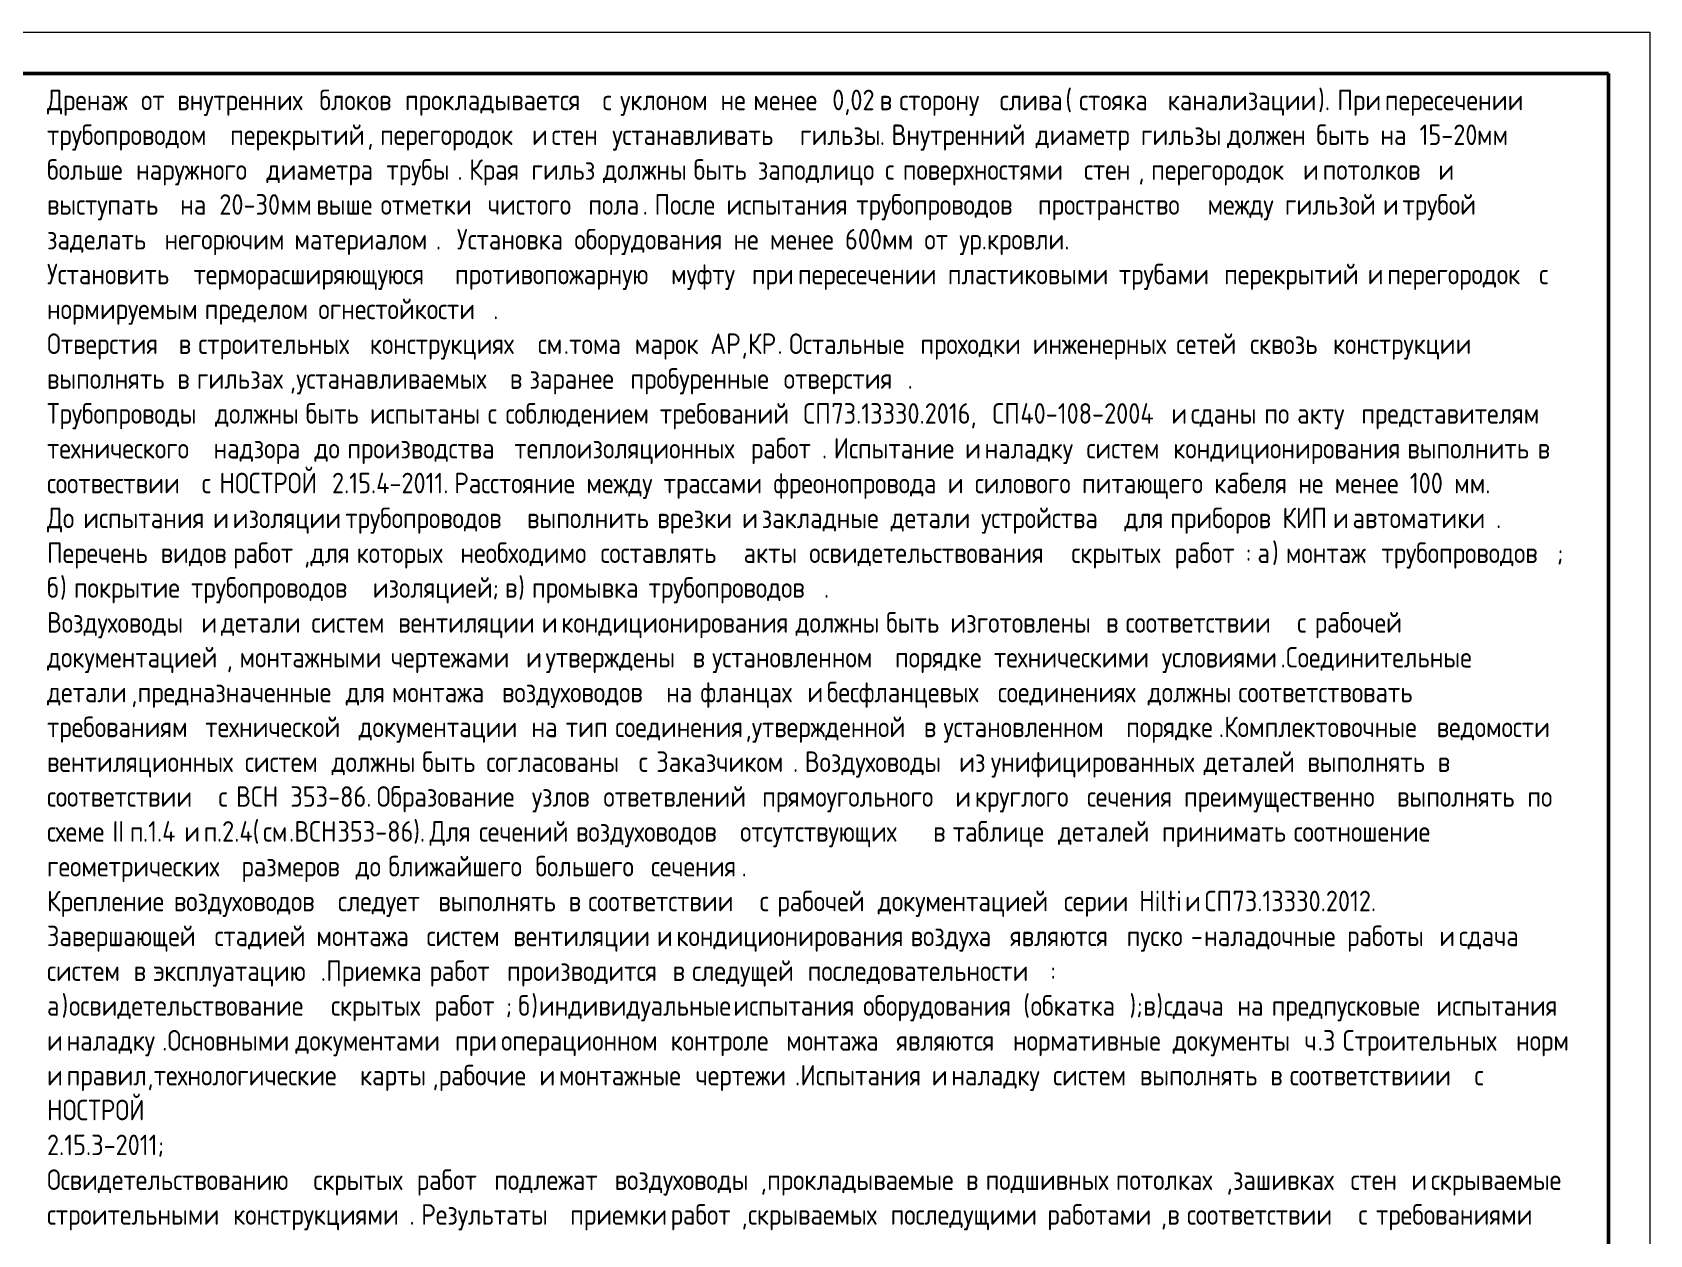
# Model space of a CAD drawing. Header units: millimetres. Extents: x -88595 to 880822, y -1054509 to -148035.
# Drawn here: x -35771 to -16117, y -232159 to -217546 of the extents above; entities that cross this region are included whole.
import ezdxf

# ---------------------------------------------------------------- set-up
doc = ezdxf.new("R2010")
doc.units = ezdxf.units.MM
doc.layers.add('Аннотация', color=7, linetype='Continuous', lineweight=20)
doc.layers.add('Основная надпись', color=7, linetype='Continuous', lineweight=30)
doc.styles.add('$8$GOST Common', font='GOST_Common.ttf', dxfattribs={"width": 0.9, "height": 2.5})

msp = doc.modelspace()

# ---------------------------------------------------------------- linework, layer by layer
at = {"layer": 'Основная надпись', "lineweight": 20}
for p, q in [((-58117, -217546), (-16117, -217546)), ((-16117, -217546), (-16117, -247246))]:
    msp.add_line(p, q, dxfattribs=at)
at = {"layer": 'Основная надпись', "lineweight": 50}
for p, q in [((-16617, -218046), (-56117, -218046)), ((-16617, -246746), (-16617, -218046))]:
    msp.add_line(p, q, dxfattribs=at)

# ---------------------------------------------------------------- texts
at = {"layer": 'Аннотация', "lineweight": 9, "char_height": 250, "attachment_point": 1, "style": '$8$GOST Common'}
for s, insert, width in [('Дренаж', (-35593, -218243), 1291.52), ('от', (-34450, -218243), 440.13), ('внутренних', (-34010, -218243), 1998.61), ('блоков', (-32283, -218243), 1168.86), ('прокладывается', (-31242, -218243), 2813.92), ('\\fGOST Common|b0|i0|c204|p34|;\\W.9;с', (-28842, -218243), 165.95), ('уклоном', (-28628, -218243), 1385.32), ('не', (-27408, -218243), 389.62), ('менее', (-27009, -218243), 995.7), (' 0,02 ', (-26187, -218243), 865.82), ('\\fGOST Common|b0|i0|c204|p34|;\\W.9;в', (-25473, -218243), 194.81), ('сторону', (-25235, -218243), 1385.32), ('слива', (-24015, -218243), 966.84), (' (', (-23217, -218243), 202.03), ('стояка', (-23050, -218243), 1212.15), ('канализации', (-21973, -218243), 2215.06), ('). ', (-20145, -218243), 281.39), ('При', (-19913, -218243), 606.08), ('пересечении', (-19335, -218243), 2114.05), ('трубопроводом', (-35593, -218666), 2604.68), ('перекрытий', (-33367, -218666), 2020.25), ('перегородок', (-31545, -218666), 2142.91), ('\\fGOST Common|b0|i0|c204|p34|;\\W.9;и', (-29700, -218666), 194.81), ('стен', (-29462, -218666), 800.89), ('устанавливать', (-28723, -218666), 2669.62), ('гильзы', (-26443, -218666), 1176.08), ('Внутренний', (-25330, -218666), 2027.47), ('диаметр', (-23580, -218666), 1457.47), ('гильзы', (-22300, -218666), 1176.08), ('должен', (-21252, -218666), 1219.37), ('быть', (-20169, -218666), 851.39), ('на', (-19389, -218666), 411.27), (' 15-20', (-19050, -218666), 1010.13), ('мм', (-18216, -218666), 432.91), (', ', (-31700, -218666), 187.59), ('. ', (-25473, -218666), 173.16), ('больше', (-35593, -219089), 1219.37), ('трубы', (-31468, -219089), 1046.2), ('Края', (-30462, -219089), 822.53), ('гильз', (-29706, -219089), 959.62), ('быть', (-27735, -219089), 851.39), ('заподлицо', (-26955, -219089), 1782.15), ('наружного', (-34510, -219089), 1825.44), ('диаметра', (-32926, -219089), 1673.92), ('. ', (-30605, -219089), 173.16), ('должны', (-28837, -219089), 1241.01), ('\\fGOST Common|b0|i0|c204|p34|;\\W.9;с', (-25408, -219089), 165.95), ('поверхностями', (-25193, -219089), 2575.82), ('стен', (-22991, -219089), 800.89), (', ', (-22330, -219089), 187.59), ('перегородок', (-22175, -219089), 2142.91), ('\\fGOST Common|b0|i0|c204|p34|;\\W.9;и', (-20330, -219089), 194.81), ('потолков', (-20091, -219089), 1608.99), ('\\fGOST Common|b0|i0|c204|p34|;\\W.9;и', (-18686, -219089), 194.81), (' 20-30', (-33635, -219513), 1067.85), ('После', (-28211, -219513), 966.84), ('трубопроводов', (-25759, -219513), 2583.04), ('гильзой', (-20550, -219513), 1349.24), ('трубой', (-19121, -219513), 1219.37), ('выступать', (-35593, -219513), 1868.73), ('на', (-33974, -219513), 411.27), ('мм', (-32754, -219513), 432.91), ('выше', (-32319, -219513), 851.39), ('отметки', (-31539, -219513), 1486.33), ('чистого', (-30236, -219513), 1385.32), ('пола', (-29015, -219513), 800.89), ('. ', (-28354, -219513), 173.16), ('испытания', (-27336, -219513), 1818.23), ('пространство', (-23550, -219513), 2402.66), ('между', (-21490, -219513), 1046.2), ('\\fGOST Common|b0|i0|c204|p34|;\\W.9;и', (-19359, -219513), 194.81), ('заделать', (-35593, -219936), 1637.85), ('негорючим', (-34165, -219936), 1818.23), ('материалом', (-32587, -219936), 2085.19), ('Установка оборудования не менее 600мм от ур.кровли.', (-30611, -219936), 8882.61), ('\\fGOST Common|b0|i0|c204|p34|;\\W.9;.', (-30867, -219936), 79.37), ('Установить', (-35593, -220359), 2063.54), ('терморасширяющуюся', (-33813, -220359), 3759.11), ('противопожарную', (-30634, -220359), 3088.1), ('муфту', (-28009, -220359), 1096.71), ('при', (-27027, -220359), 584.43), ('пересечении', (-26467, -220359), 2114.05), ('пластиковыми', (-24646, -220359), 2424.3), ('трубами', (-22568, -220359), 1457.47), ('перекрытий', (-21288, -220359), 2020.25), ('\\fGOST Common|b0|i0|c204|p34|;\\W.9;и', (-19544, -220359), 194.81), ('перегородок', (-19306, -220359), 2142.91), ('\\fGOST Common|b0|i0|c204|p34|;\\W.9;с', (-17460, -220359), 165.95), ('нормируемым', (-35593, -220783), 2229.49), ('пределом', (-33676, -220783), 1580.13), ('огнестойкости', (-32295, -220783), 2575.82), ('\\fGOST Common|b0|i0|c204|p34|;\\W.9;.', (-30170, -220783), 79.37), ('Отверстия', (-35593, -221206), 1847.09), ('\\fGOST Common|b0|i0|c204|p34|;\\W.9;в', (-33992, -221206), 194.81), ('строительных', (-33754, -221206), 2431.52), ('конструкциях', (-31670, -221206), 2381.01), ('см', (-29628, -221206), 382.4), ('тома', (-29247, -221206), 873.04), ('марок', (-28450, -221206), 1017.34), ('АР', (-27533, -221206), 461.77), ('КР', (-27074, -221206), 432.91), ('Остальные', (-26574, -221206), 1839.87), ('проходки', (-24979, -221206), 1558.48), ('инженерных', (-23616, -221206), 2020.25), ('сетей', (-21871, -221206), 995.7), ('сквозь', (-20972, -221206), 1125.57), ('конструкции', (-19966, -221206), 2186.2), ('\\fGOST Common|b0|i0|c204|p34|;\\W.9;.', (-29313, -221206), 79.37), ('\\fGOST Common|b0|i0|c204|p34|;\\W.9;,', (-27152, -221206), 93.8), ('. ', (-26717, -221206), 173.16), ('гильзах', (-33772, -221629), 1370.89), ('заранее', (-29730, -221629), 1392.53), ('пробуренные', (-28503, -221629), 2164.56), ('выполнять', (-35593, -221629), 1825.44), ('\\fGOST Common|b0|i0|c204|p34|;\\W.9;в', (-34010, -221629), 194.81), ('\\fGOST Common|b0|i0|c204|p34|;\\W.9;,', (-32641, -221629), 93.8), ('устанавливаемых', (-32563, -221629), 3052.02), ('\\fGOST Common|b0|i0|c204|p34|;\\W.9;в', (-29968, -221629), 194.81), ('отверстия', (-26640, -221629), 1825.44), ('\\fGOST Common|b0|i0|c204|p34|;\\W.9;.', (-25134, -221629), 79.37), ('Трубопроводы', (-35593, -222053), 2381.01), ('быть', (-32450, -222053), 851.39), ('соблюдением', (-30021, -222053), 2178.99), ('требований', (-28146, -222053), 2020.25), ('СП', (-26402, -222053), 411.27), ('73.13330.2016, ', (-26062, -222053), 2373.8), ('СП', (-24104, -222053), 411.27), ('40-108-2004 ', (-23764, -222053), 2222.28), ('должны', (-33551, -222053), 1241.01), ('испытаны', (-31670, -222053), 1645.06), ('\\fGOST Common|b0|i0|c204|p34|;\\W.9;с', (-30236, -222053), 165.95), ('\\fGOST Common|b0|i0|c204|p34|;\\W.9;и', (-21931, -222053), 194.81), ('сданы', (-21693, -222053), 988.48), ('по', (-20800, -222053), 389.62), ('акту', (-20401, -222053), 851.39), ('представителям', (-19621, -222053), 2842.78), ('работ', (-27039, -222476), 1046.2), ('Испытание', (-26033, -222476), 1839.87), ('технического', (-35593, -222476), 2359.37), ('надзора', (-33569, -222476), 1392.53), ('до', (-32343, -222476), 389.62), ('производства', (-31944, -222476), 2366.58), ('теплоизоляционных', (-29914, -222476), 3391.14), ('\\fGOST Common|b0|i0|c204|p34|;\\W.9;и', (-24437, -222476), 194.81), ('наладку', (-24199, -222476), 1406.96), ('систем', (-22961, -222476), 1183.29), ('кондиционирования', (-21907, -222476), 3355.06), ('выполнить', (-19062, -222476), 1825.44), ('\\fGOST Common|b0|i0|c204|p34|;\\W.9;в', (-17478, -222476), 194.81), ('НОСТРОЙ', (-33498, -222899), 1493.54), ('. ', (-26175, -222476), 173.16), ('соотвествии', (-35593, -222899), 2186.2), ('\\fGOST Common|b0|i0|c204|p34|;\\W.9;с', (-33712, -222899), 165.95), (' 2.15.4-2011.', (-32266, -222899), 1933.67), ('Расстояние между трассами фреонопровода и силового питающего кабеля не менее 100 мм.', (-30644, -222899), 13978.33), ('До', (-35593, -223323), 440.13), ('испытания', (-35153, -223323), 1818.23), ('\\fGOST Common|b0|i0|c204|p34|;\\W.9;и', (-33575, -223323), 194.81), ('изоляции', (-33337, -223323), 1565.7), ('трубопроводов', (-31968, -223323), 2583.04), ('выполнить', (-29759, -223323), 1825.44), ('врезки', (-28176, -223323), 1154.43), ('\\fGOST Common|b0|i0|c204|p34|;\\W.9;и', (-27146, -223323), 194.81), ('закладные', (-26908, -223323), 1803.8), ('детали', (-25342, -223323), 1241.01), ('устройства', (-24241, -223323), 2013.04), ('для', (-22502, -223323), 584.43), ('приборов', (-21943, -223323), 1558.48), ('КИП', (-20580, -223323), 649.37), ('\\fGOST Common|b0|i0|c204|p34|;\\W.9;и', (-19966, -223323), 194.81), ('автоматики', (-19728, -223323), 2114.05), ('. ', (-17984, -223323), 173.16), ('Перечень', (-35593, -223746), 1580.13), ('видов', (-34212, -223746), 974.05), ('работ', (-33331, -223746), 1046.2), ('для', (-32391, -223746), 584.43), ('которых', (-31831, -223746), 1435.82), ('необходимо', (-30569, -223746), 1969.75), ('составлять', (-28866, -223746), 2013.04), ('акты', (-27128, -223746), 873.04), ('освидетельствования', (-26330, -223746), 3766.33), ('скрытых', (-23145, -223746), 1428.61), ('работ', (-21889, -223746), 1046.2), (': ', (-21026, -223746), 173.16), ('\\fGOST Common|b0|i0|c204|p34|;\\W.9;а', (-20883, -223746), 216.46), (') ', (-20705, -223746), 202.03), ('монтаж', (-20538, -223746), 1313.16), ('трубопроводов', (-19377, -223746), 2583.04), ('; ', (-17246, -223746), 187.59), ('\\fGOST Common|b0|i0|c204|p34|;\\W.9;,', (-32468, -223746), 93.8), ('\\fGOST Common|b0|i0|c204|p34|;\\W.9;б', (-35593, -224169), 194.81), (') ', (-35433, -224169), 202.03), ('покрытие', (-35266, -224169), 1630.63), ('трубопроводов', (-33843, -224169), 2583.04), ('изоляцией', (-31635, -224169), 1760.51), ('\\fGOST Common|b0|i0|c204|p34|;\\W.9;в', (-30027, -224169), 194.81), (') ', (-29866, -224169), 202.03), ('промывка', (-29700, -224169), 1623.42), ('трубопроводов', (-28283, -224169), 2583.04), ('; ', (-30182, -224169), 187.59), ('\\fGOST Common|b0|i0|c204|p34|;\\W.9;.', (-26152, -224169), 79.37), ('Воздуховоды', (-35593, -224593), 2178.99), ('быть', (-25396, -224593), 851.39), ('изготовлены', (-24616, -224593), 2200.63), ('рабочей', (-20187, -224593), 1385.32), ('\\fGOST Common|b0|i0|c204|p34|;\\W.9;и', (-33718, -224593), 194.81), ('детали', (-33480, -224593), 1241.01), ('систем', (-32379, -224593), 1183.29), ('вентиляции', (-31325, -224593), 2020.25), ('\\fGOST Common|b0|i0|c204|p34|;\\W.9;и', (-29581, -224593), 194.81), ('кондиционирования', (-29343, -224593), 3355.06), ('должны', (-26497, -224593), 1241.01), ('\\fGOST Common|b0|i0|c204|p34|;\\W.9;в', (-22723, -224593), 194.81), ('соответствии', (-22485, -224593), 2431.52), ('\\fGOST Common|b0|i0|c204|p34|;\\W.9;с', (-20401, -224593), 165.95), ('документацией', (-35593, -225016), 2647.97), ('Соединительные', (-20538, -225016), 2799.49), ('монтажными', (-33254, -225016), 2135.7), ('чертежами', (-31414, -225016), 1897.59), ('\\fGOST Common|b0|i0|c204|p34|;\\W.9;и', (-29771, -225016), 194.81), ('утверждены', (-29533, -225016), 2070.76), ('\\fGOST Common|b0|i0|c204|p34|;\\W.9;в', (-27747, -225016), 194.81), ('установленном', (-27509, -225016), 2597.47), ('порядке', (-25288, -225016), 1363.67), ('техническими', (-24086, -225016), 2381.01), ('условиями', (-22044, -225016), 1746.08), ('\\fGOST Common|b0|i0|c204|p34|;\\W.9;.', (-20603, -225016), 79.37), (', ', (-33409, -225016), 187.59), ('детали', (-35593, -225439), 1241.01), ('предназначенные', (-34492, -225439), 2972.66), ('для', (-31962, -225439), 584.43), ('монтажа', (-31402, -225439), 1529.62), ('воздуховодов', (-30063, -225439), 2323.29), ('на', (-28069, -225439), 411.27), ('фланцах', (-27652, -225439), 1479.11), ('\\fGOST Common|b0|i0|c204|p34|;\\W.9;и', (-26354, -225439), 194.81), ('бесфланцевых', (-26116, -225439), 2424.3), ('соединениях', (-24038, -225439), 2114.05), ('должны', (-22217, -225439), 1241.01), ('соответствовать', (-21115, -225439), 3088.1), ('\\fGOST Common|b0|i0|c204|p34|;\\W.9;,', (-34569, -225439), 93.8), ('требованиям', (-35593, -225863), 2236.71), ('технической', (-33670, -225863), 2164.56), ('документации', (-31807, -225863), 2453.16), ('на', (-29706, -225863), 411.27), ('тип', (-29289, -225863), 634.94), ('соединения', (-28688, -225863), 1919.24), ('утвержденной', (-27027, -225863), 2438.73), ('\\fGOST Common|b0|i0|c204|p34|;\\W.9;в', (-24937, -225863), 194.81), ('установленном', (-24699, -225863), 2597.47), ('порядке', (-22479, -225863), 1363.67), ('Комплектовочные', (-21288, -225863), 3037.59), ('ведомости', (-18704, -225863), 1796.58), ('\\fGOST Common|b0|i0|c204|p34|;\\W.9;,', (-27104, -225863), 93.8), ('\\fGOST Common|b0|i0|c204|p34|;\\W.9;.', (-21353, -225863), 79.37), ('вентиляционных', (-35593, -226286), 2821.14), ('систем', (-33188, -226286), 1183.29), ('должны', (-32135, -226286), 1241.01), ('быть', (-31033, -226286), 851.39), ('согласованы', (-30253, -226286), 2150.13), ('\\fGOST Common|b0|i0|c204|p34|;\\W.9;с', (-28402, -226286), 165.95), ('Заказчиком', (-28188, -226286), 2013.04), ('Воздуховоды', (-26384, -226286), 2178.99), ('из', (-24509, -226286), 375.19), ('унифицированных', (-24122, -226286), 3037.59), ('деталей', (-21538, -226286), 1435.82), ('выполнять', (-20276, -226286), 1825.44), ('\\fGOST Common|b0|i0|c204|p34|;\\W.9;в', (-18692, -226286), 194.81), ('. ', (-26527, -226286), 173.16), ('соответствии', (-35593, -226709), 2431.52), ('\\fGOST Common|b0|i0|c204|p34|;\\W.9;с', (-33510, -226709), 165.95), ('ВСН', (-33295, -226709), 634.94), (' 353-86. ', (-32772, -226709), 1435.82), ('Образование', (-31587, -226709), 2193.42), ('узлов', (-29700, -226709), 959.62), ('ответвлений', (-28831, -226709), 2243.92), ('прямоугольного', (-26902, -226709), 2748.99), ('\\fGOST Common|b0|i0|c204|p34|;\\W.9;и', (-24556, -226709), 194.81), ('круглого', (-24318, -226709), 1558.48), ('сечения', (-22955, -226709), 1334.81), ('преимущественно', (-21776, -226709), 3044.81), ('выполнять', (-19187, -226709), 1825.44), ('по', (-17603, -226709), 389.62), (' II', (-34796, -227133), 252.53), ('.1.4 ', (-34427, -227133), 606.08), ('.2.4(', (-33528, -227133), 678.23), ('ВСН', (-32587, -227133), 634.94), ('353-86).', (-32063, -227133), 1356.46), ('Для', (-30944, -227133), 634.94), ('сечений', (-30343, -227133), 1334.81), ('воздуховодов', (-29164, -227133), 2323.29), ('таблице', (-24586, -227133), 1457.47), ('деталей', (-23306, -227133), 1435.82), ('схеме', (-35593, -227133), 966.84), ('\\fGOST Common|b0|i0|c204|p34|;\\W.9;п', (-34587, -227133), 194.81), ('\\fGOST Common|b0|i0|c204|p34|;\\W.9;и', (-33926, -227133), 194.81), ('\\fGOST Common|b0|i0|c204|p34|;\\W.9;п', (-33688, -227133), 194.81), ('см', (-32968, -227133), 382.4), ('\\fGOST Common|b0|i0|c204|p34|;\\W.9;.', (-32652, -227133), 79.37), ('отсутствующих', (-27170, -227133), 2748.99), ('\\fGOST Common|b0|i0|c204|p34|;\\W.9;в', (-24824, -227133), 194.81), ('принимать', (-22044, -227133), 1847.09), ('соотношение', (-20443, -227133), 2215.06), ('ближайшего', (-31444, -227556), 2070.76), ('большего', (-29658, -227556), 1608.99), ('геометрических', (-35593, -227556), 2770.63), ('размеров', (-33230, -227556), 1587.34), ('до', (-31843, -227556), 389.62), ('сечения', (-28253, -227556), 1334.81), ('\\fGOST Common|b0|i0|c204|p34|;\\W.9;.', (-27152, -227556), 79.37), ('Крепление', (-35593, -227979), 1774.94), ('рабочей', (-26717, -227979), 1385.32), ('документацией', (-25497, -227979), 2647.97), (' Hilti ', (-22455, -227979), 836.96), ('СП', (-21526, -227979), 411.27), ('73.13330.2012.', (-21187, -227979), 2265.57), ('воздуховодов', (-34051, -227979), 2323.29), ('следует', (-32057, -227979), 1385.32), ('выполнять', (-30837, -227979), 1825.44), ('\\fGOST Common|b0|i0|c204|p34|;\\W.9;в', (-29253, -227979), 194.81), ('соответствии', (-29015, -227979), 2431.52), ('\\fGOST Common|b0|i0|c204|p34|;\\W.9;с', (-26932, -227979), 165.95), ('серии', (-23235, -227979), 945.19), ('\\fGOST Common|b0|i0|c204|p34|;\\W.9;и', (-21764, -227979), 194.81), ('Завершающей', (-35593, -228403), 2373.8), ('стадией', (-33557, -228403), 1406.96), ('монтажа', (-32319, -228403), 1529.62), ('систем', (-30980, -228403), 1183.29), ('вентиляции', (-29926, -228403), 2020.25), ('\\fGOST Common|b0|i0|c204|p34|;\\W.9;и', (-28182, -228403), 194.81), ('кондиционирования', (-27944, -228403), 3355.06), ('воздуха', (-25098, -228403), 1370.89), ('являются', (-23889, -228403), 1623.42), ('пуско', (-22473, -228403), 945.19), ('\\fGOST Common|b0|i0|c204|p34|;\\W.9;-', (-21693, -228403), 194.81), ('наладочные', (-21532, -228403), 2013.04), ('работы', (-19794, -228403), 1262.66), ('\\fGOST Common|b0|i0|c204|p34|;\\W.9;и', (-18675, -228403), 194.81), ('сдача', (-18436, -228403), 988.48), ('систем', (-35593, -228826), 1183.29), ('\\fGOST Common|b0|i0|c204|p34|;\\W.9;в', (-34540, -228826), 194.81), ('эксплуатацию', (-34302, -228826), 2467.59), ('Приемка', (-32200, -228826), 1428.61), ('работ', (-30944, -228826), 1046.2), ('производится', (-30003, -228826), 2344.94), ('\\fGOST Common|b0|i0|c204|p34|;\\W.9;в', (-27991, -228826), 194.81), ('следущей', (-27753, -228826), 1608.99), ('последовательности', (-26348, -228826), 3571.52), ('\\fGOST Common|b0|i0|c204|p34|;\\W.9;:', (-23401, -228826), 79.37), ('\\fGOST Common|b0|i0|c204|p34|;\\W.9;.', (-32266, -228826), 79.37), ('\\fGOST Common|b0|i0|c204|p34|;\\W.9;а', (-35593, -229249), 216.46), ('\\fGOST Common|b0|i0|c204|p34|;\\W.9;)', (-35415, -229249), 108.23), ('освидетельствование', (-35325, -229249), 3766.33), ('скрытых', (-32141, -229249), 1428.61), ('работ', (-30884, -229249), 1046.2), ('; ', (-30021, -229249), 187.59), ('\\fGOST Common|b0|i0|c204|p34|;\\W.9;б', (-29866, -229249), 194.81), ('\\fGOST Common|b0|i0|c204|p34|;\\W.9;)', (-29706, -229249), 108.23), ('индивидуальные', (-29616, -229249), 2770.63), ('испытания', (-27253, -229249), 1818.23), ('оборудования', (-25675, -229249), 2359.37), ('\\fGOST Common|b0|i0|c204|p34|;\\W.9;(', (-23729, -229249), 108.23), ('обкатка', (-23639, -229249), 1457.47), (');', (-22437, -229249), 202.03), ('\\fGOST Common|b0|i0|c204|p34|;\\W.9;в', (-22270, -229249), 194.81), ('\\fGOST Common|b0|i0|c204|p34|;\\W.9;)', (-22110, -229249), 108.23), ('сдача', (-22020, -229249), 988.48), ('на', (-21127, -229249), 411.27), ('предпусковые', (-20711, -229249), 2330.51), ('испытания', (-18710, -229249), 1818.23), ('\\fGOST Common|b0|i0|c204|p34|;\\W.9;и', (-35593, -229673), 194.81), ('наладку', (-35355, -229673), 1406.96), ('Основными', (-34129, -229673), 1789.37), ('документами', (-32575, -229673), 2258.35), ('при', (-30634, -229673), 584.43), ('операционном', (-30075, -229673), 2402.66), ('контроле', (-28015, -229673), 1608.99), ('монтажа', (-26610, -229673), 1529.62), ('являются', (-25271, -229673), 1623.42), ('нормативные', (-23854, -229673), 2258.35), ('документы', (-21913, -229673), 1847.09), ('\\fGOST Common|b0|i0|c204|p34|;\\W.9;ч', (-20312, -229673), 194.81), ('.3 ', (-20151, -229673), 367.97), ('Строительных', (-19847, -229673), 2460.38), ('норм', (-17740, -229673), 800.89), ('\\fGOST Common|b0|i0|c204|p34|;\\W.9;.', (-34194, -229673), 79.37), ('рабочие', (-30831, -230096), 1385.32), ('Испытания', (-26437, -230096), 1839.87), ('\\fGOST Common|b0|i0|c204|p34|;\\W.9;и', (-35593, -230096), 194.81), ('правил', (-35355, -230096), 1190.51), ('\\fGOST Common|b0|i0|c204|p34|;\\W.9;,', (-34373, -230096), 93.8), ('технологические', (-34296, -230096), 2943.8), ('карты', (-31789, -230096), 1067.85), ('\\fGOST Common|b0|i0|c204|p34|;\\W.9;,', (-30908, -230096), 93.8), ('\\fGOST Common|b0|i0|c204|p34|;\\W.9;и', (-29610, -230096), 194.81), ('монтажные', (-29372, -230096), 1919.24), ('чертежи', (-27711, -230096), 1464.68), ('\\fGOST Common|b0|i0|c204|p34|;\\W.9;.', (-26503, -230096), 79.37), ('\\fGOST Common|b0|i0|c204|p34|;\\W.9;и', (-24842, -230096), 194.81), ('наладку', (-24604, -230096), 1406.96), ('систем', (-23366, -230096), 1183.29), ('выполнять', (-22312, -230096), 1825.44), ('\\fGOST Common|b0|i0|c204|p34|;\\W.9;в', (-20728, -230096), 194.81), ('соответствиии', (-20490, -230096), 2626.33), ('\\fGOST Common|b0|i0|c204|p34|;\\W.9;с', (-18246, -230096), 165.95), ('НОСТРОЙ', (-35593, -230519), 1493.54), ('2.15.3-2011;', (-35593, -230943), 1832.66), ('Освидетельствованию', (-35593, -231366), 3831.26), ('скрытых', (-32355, -231366), 1428.61), ('работ', (-31099, -231366), 1046.2), ('подлежат', (-30158, -231366), 1681.14), ('воздуховоды', (-28694, -231366), 2150.13), ('прокладываемые', (-26842, -231366), 2835.57), ('\\fGOST Common|b0|i0|c204|p34|;\\W.9;в', (-24425, -231366), 194.81), ('подшивных', (-24187, -231366), 1825.44), ('потолках', (-22604, -231366), 1630.63), ('зашивках', (-21181, -231366), 1637.85), ('стен', (-19752, -231366), 800.89), ('\\fGOST Common|b0|i0|c204|p34|;\\W.9;и', (-19014, -231366), 194.81), ('скрываемые', (-18776, -231366), 2005.82), ('\\fGOST Common|b0|i0|c204|p34|;\\W.9;,', (-26920, -231366), 93.8), ('\\fGOST Common|b0|i0|c204|p34|;\\W.9;,', (-21258, -231366), 93.8), ('строительными', (-35593, -231789), 2647.97), ('конструкциями', (-33331, -231789), 2597.47), ('Результаты', (-31045, -231789), 2099.62), ('приемки', (-29235, -231789), 1385.32), ('работ', (-28015, -231789), 1046.2), ('скрываемых', (-27074, -231789), 2005.82), ('последущими', (-25342, -231789), 2215.06), ('работами', (-23437, -231789), 1673.92), ('\\fGOST Common|b0|i0|c204|p34|;\\W.9;в', (-21979, -231789), 194.81), ('соответствии', (-21740, -231789), 2431.52), ('\\fGOST Common|b0|i0|c204|p34|;\\W.9;с', (-19657, -231789), 165.95), ('требованиями', (-19443, -231789), 2431.52), ('. ', (-31188, -231789), 173.16), ('\\fGOST Common|b0|i0|c204|p34|;\\W.9;,', (-27152, -231789), 93.8), ('\\fGOST Common|b0|i0|c204|p34|;\\W.9;,', (-22056, -231789), 93.8)]:
    msp.add_mtext(s, dxfattribs=dict(at, insert=insert, width=width))

doc.saveas('drawing.dxf')
